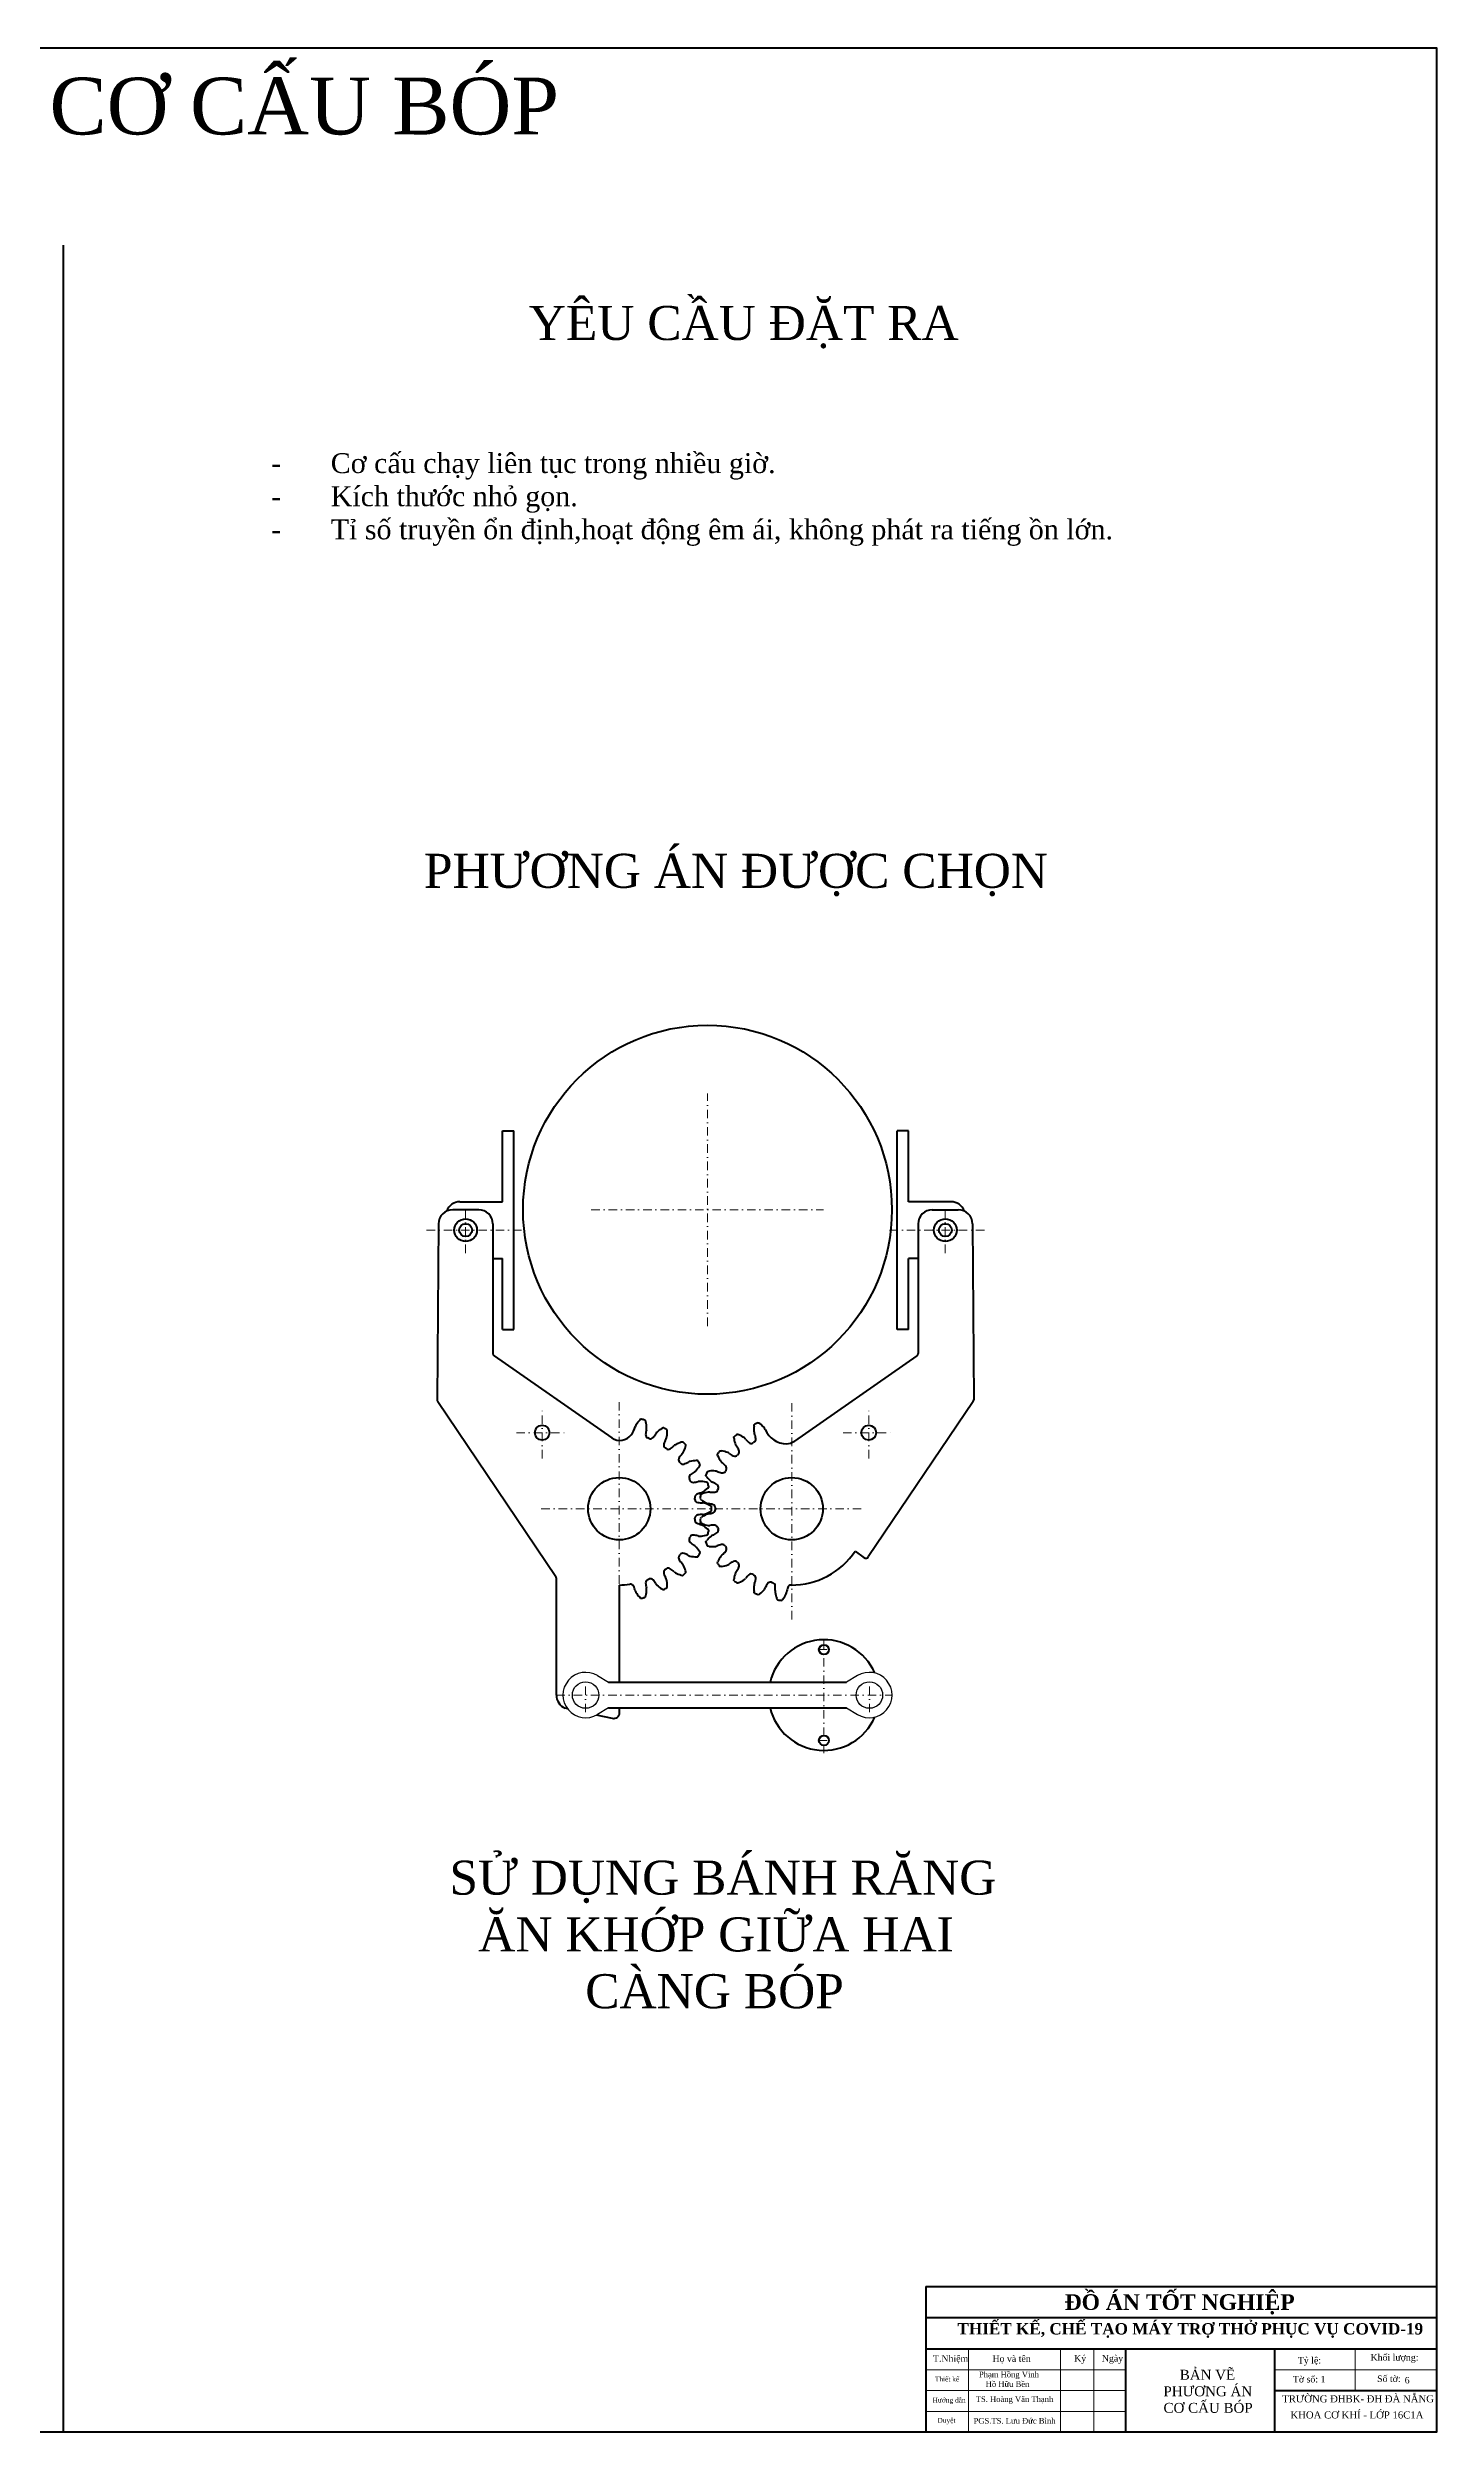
# Model space of a CAD drawing. Header units: inches. Extents: x -122986 to 27550, y -4965 to 6170.
# Drawn here: x 1275 to 1765, y 420 to 1260 of the extents above; entities that cross this region are included whole.
import ezdxf

# ---------------------------------------------------------------- set-up
doc = ezdxf.new("R2010")
doc.units = ezdxf.units.IN
doc.header["$LTSCALE"] = 2
doc.header["$MEASUREMENT"] = 0
doc.linetypes.add('DASHDOT', pattern=[1, 0.5, -0.25, 0, -0.25])
for name, color, linetype, lineweight in [('1 Đường Tâm', 50, 'DASHDOT', 9), ('1 Đậm', 7, 'Continuous', 50), ('đường nhạt', 5, 'Continuous', 25), ('đậm', 7, 'Continuous', 50)]:
    doc.layers.add(name, color=color, linetype=linetype, lineweight=lineweight)
doc.layers.add('d-manh', color=2, linetype='Continuous')
doc.styles.add('SON', font='times.ttf')
doc.styles.add('TCVN', font='times.ttf', dxfattribs={"height": 2.5})
doc.styles.add('vn', font='VTIMEN.TTF', dxfattribs={"height": 4})

msp = doc.modelspace()

# ---------------------------------------------------------------- linework, layer by layer
at = {"lineweight": 20, "ltscale": 2}
for p, q in [((1599.965, 420.42), (1599.965, 449.795)), ((1632.383, 420.42), (1632.383, 449.795)), ((1644.087, 420.42), (1644.087, 449.795)), ((1736.187, 435.107), (1736.187, 449.795)), ((1584.821, 442.451), (1655.333, 442.451)), ((1707.929, 442.451), (1764.821, 442.451)), ((1584.821, 435.107), (1655.333, 435.107)), ((1584.821, 427.764), (1655.333, 427.764))]:
    msp.add_line(p, q, dxfattribs=at)
at = {"layer": '1 Đường Tâm', "lineweight": 9, "ltscale": 3}
for p, q in [((1507.891, 810.124), (1507.891, 892.024)), ((1422.652, 835.829), (1422.652, 851.565)), ((1466.941, 851.074), (1548.841, 851.074)), ((1591.738, 835.829), (1591.738, 851.565)), ((1408.854, 843.892), (1442.721, 843.892)), ((1605.535, 843.892), (1571.669, 843.892)), ((1449.632, 763.454), (1449.632, 781.631)), ((1476.821, 783.327), (1476.794, 715.22)), ((1537.598, 706.793), (1537.598, 783.754)), ((1564.758, 763.454), (1564.758, 781.631)), ((1440.544, 772.543), (1458.721, 772.543)), ((1555.669, 772.543), (1573.846, 772.543)), ((1449.321, 745.76), (1563.321, 745.76)), ((1548.956, 659.646), (1548.956, 700.596)), ((1547.119, 696.121), (1550.794, 696.121)), ((1464.956, 674.046), (1464.956, 686.195)), ((1564.956, 674.046), (1564.956, 686.195)), ((1454.598, 680.121), (1572.956, 680.121)), ((1547.119, 664.121), (1550.794, 664.121))]:
    msp.add_line(p, q, dxfattribs=at)
at = {"layer": '1 Đậm', "lineweight": 50}
for p, q in [((1280.821, 1190.811), (1280.821, 420.42)), ((1435.652, 878.892), (1439.652, 878.892)), ((1435.652, 853.892), (1435.652, 878.892)), ((1439.652, 808.892), (1439.652, 878.892)), ((1578.738, 878.892), (1574.738, 878.892)), ((1574.738, 808.892), (1574.738, 878.892)), ((1578.738, 853.892), (1578.738, 878.892)), ((1427.25, 851.074), (1418.077, 851.074)), ((1420.652, 853.892), (1435.652, 853.892)), ((1593.738, 853.892), (1578.738, 853.892)), ((1587.14, 851.074), (1596.313, 851.074)), ((1413.077, 846.107), (1412.623, 784.067)), ((1432.25, 846.074), (1432.262, 800.486)), ((1582.14, 846.074), (1582.128, 800.486)), ((1601.313, 846.107), (1601.767, 784.067)), ((1432.253, 833.892), (1435.652, 833.892)), ((1435.652, 808.892), (1435.652, 833.892)), ((1582.137, 833.892), (1578.738, 833.892)), ((1578.738, 808.892), (1578.738, 833.892)), ((1435.652, 808.892), (1439.652, 808.892)), ((1578.738, 808.892), (1574.738, 808.892)), ((1432.69, 799.667), (1474.178, 770.708)), ((1581.7, 799.667), (1538.569, 769.561)), ((1412.794, 783.499), (1454.419, 721.942)), ((1601.595, 783.499), (1564.584, 728.765)), ((1484.339, 777.257), (1484.008, 776.936)), ((1486.13, 776.367), (1486.004, 776.811)), ((1492.234, 774.23), (1491.831, 774.006)), ((1493.734, 772.907), (1493.726, 773.369)), ((1524.345, 774.887), (1524.412, 775.343)), ((1526.004, 776.002), (1526.374, 775.727)), ((1499.076, 769.263), (1498.629, 769.151)), ((1500.182, 767.598), (1500.295, 768.045)), ((1511.557, 764.358), (1511.387, 764.787)), ((1512.436, 766.154), (1512.895, 766.101)), ((1517.258, 770.464), (1517.205, 770.922)), ((1518.572, 771.971), (1519.001, 771.801)), ((1504.4, 762.695), (1503.939, 762.702)), ((1505.037, 760.799), (1505.262, 761.203)), ((1507.631, 756.984), (1507.356, 757.354)), ((1508.016, 758.946), (1508.472, 759.014)), ((1505.747, 748.845), (1505.386, 749.132)), ((1505.611, 750.84), (1506.034, 751.024)), ((1507.842, 754.972), (1507.399, 755.099)), ((1507.967, 752.976), (1508.288, 753.308)), ((1505.386, 742.388), (1505.747, 742.675)), ((1506.034, 740.497), (1505.611, 740.68)), ((1509.169, 746.622), (1508.773, 746.859)), ((1508.773, 744.662), (1509.169, 744.899)), ((1507.356, 734.166), (1507.631, 734.536)), ((1507.399, 736.422), (1507.842, 736.548)), ((1508.288, 738.213), (1507.967, 738.544)), ((1508.472, 732.507), (1508.016, 732.574)), ((1559.964, 730.86), (1563.166, 728.518)), ((1500.295, 723.475), (1500.182, 723.923)), ((1503.939, 728.818), (1504.4, 728.826)), ((1505.262, 730.318), (1505.037, 730.721)), ((1511.387, 726.734), (1511.557, 727.163)), ((1512.895, 725.42), (1512.436, 725.367)), ((1454.591, 721.382), (1454.598, 680.112)), ((1484.008, 714.584), (1484.339, 714.263)), ((1486.004, 714.709), (1486.13, 715.153)), ((1491.831, 717.514), (1492.234, 717.29)), ((1493.726, 718.152), (1493.734, 718.613)), ((1498.629, 722.369), (1499.076, 722.257)), ((1517.205, 720.598), (1517.258, 721.057)), ((1519.001, 719.719), (1518.572, 719.549)), ((1524.412, 716.177), (1524.345, 716.634)), ((1526.374, 715.793), (1526.004, 715.518)), ((1532.518, 713.773), (1532.335, 714.196)), ((1537.598, 718.885), (1537.37, 718.886)), ((1534.513, 713.909), (1534.226, 713.548))]:
    msp.add_line(p, q, dxfattribs=at)
at = {"layer": '1 Đậm', "lineweight": 50, "ltscale": 15}
for p, q in [((1472.956, 684.621), (1556.956, 684.621)), ((1472.956, 675.621), (1556.956, 675.621)), ((1584.821, 471.827), (1584.821, 420.42))]:
    msp.add_line(p, q, dxfattribs=at)
at = {"layer": '1 Đậm', "lineweight": 50, "ltscale": 0.2}
for p, q in [((1584.821, 471.827), (1764.821, 471.827)), ((1584.821, 460.811), (1764.821, 460.811)), ((1584.821, 449.795), (1764.821, 449.795)), ((1655.333, 420.42), (1655.333, 449.795)), ((1707.929, 420.42), (1707.929, 449.795)), ((1707.929, 435.107), (1764.821, 435.107))]:
    msp.add_line(p, q, dxfattribs=at)
at = {"layer": '1 Đậm', "lineweight": 50}
msp.add_lwpolyline([(576.821, 420.42), (576.821, 1260.42), (1764.821, 1260.42), (1764.821, 420.42), (576.821, 420.42)], close=True, dxfattribs=at)
for points in [[(1484.569, 777.316), (1484.487, 777.322), (1484.409, 777.302), (1484.339, 777.257)], [(1486.004, 776.811), (1485.966, 776.885), (1485.905, 776.944), (1485.834, 776.977)], [(1492.471, 774.228), (1492.394, 774.255), (1492.313, 774.256), (1492.234, 774.23)], [(1493.726, 773.369), (1493.709, 773.45), (1493.665, 773.522), (1493.606, 773.573)], [(1524.412, 775.343), (1524.44, 775.421), (1524.493, 775.487), (1524.558, 775.529)], [(1525.769, 776.031), (1525.849, 776.048), (1525.929, 776.038), (1526.004, 776.002)], [(1499.305, 769.2), (1499.237, 769.246), (1499.159, 769.268), (1499.076, 769.263)], [(1500.295, 768.045), (1500.299, 768.128), (1500.276, 768.209), (1500.231, 768.273)], [(1511.387, 764.787), (1511.372, 764.868), (1511.385, 764.952), (1511.421, 765.021)], [(1512.218, 766.061), (1512.279, 766.115), (1512.354, 766.147), (1512.436, 766.154)], [(1517.205, 770.922), (1517.211, 771.005), (1517.245, 771.082), (1517.298, 771.14)], [(1518.337, 771.938), (1518.41, 771.975), (1518.49, 771.986), (1518.572, 771.971)], [(1504.604, 762.574), (1504.551, 762.636), (1504.481, 762.678), (1504.4, 762.695)], [(1505.262, 761.203), (1505.288, 761.282), (1505.286, 761.366), (1505.259, 761.439)], [(1507.356, 757.354), (1507.32, 757.429), (1507.311, 757.513), (1507.328, 757.59)], [(1507.829, 758.8), (1507.873, 758.869), (1507.937, 758.919), (1508.016, 758.946)], [(1505.468, 750.651), (1505.494, 750.729), (1505.542, 750.794), (1505.611, 750.84)], [(1508.008, 754.803), (1507.973, 754.877), (1507.916, 754.935), (1507.842, 754.972)], [(1508.288, 753.308), (1508.334, 753.377), (1508.354, 753.459), (1508.347, 753.537)], [(1505.611, 740.68), (1505.542, 740.727), (1505.492, 740.795), (1505.468, 740.869)], [(1509.285, 746.415), (1509.27, 746.496), (1509.23, 746.566), (1509.169, 746.622)], [(1509.169, 744.899), (1509.231, 744.954), (1509.271, 745.028), (1509.285, 745.105)], [(1507.328, 733.931), (1507.311, 734.011), (1507.32, 734.091), (1507.356, 734.166)], [(1508.016, 732.574), (1507.937, 732.602), (1507.871, 732.654), (1507.829, 732.72)], [(1507.842, 736.548), (1507.917, 736.586), (1507.975, 736.647), (1508.008, 736.717)], [(1508.347, 737.983), (1508.354, 738.064), (1508.334, 738.143), (1508.288, 738.213)], [(1500.231, 723.247), (1500.277, 723.314), (1500.299, 723.393), (1500.295, 723.475)], [(1504.4, 728.826), (1504.482, 728.843), (1504.554, 728.886), (1504.604, 728.946)], [(1505.259, 730.081), (1505.287, 730.158), (1505.288, 730.239), (1505.262, 730.318)], [(1511.421, 726.499), (1511.384, 726.572), (1511.372, 726.652), (1511.387, 726.734)], [(1512.436, 725.367), (1512.353, 725.373), (1512.276, 725.407), (1512.218, 725.46)], [(1484.339, 714.263), (1484.409, 714.218), (1484.491, 714.198), (1484.569, 714.204)], [(1485.834, 714.544), (1485.908, 714.579), (1485.966, 714.635), (1486.004, 714.709)], [(1492.234, 717.29), (1492.313, 717.264), (1492.398, 717.266), (1492.471, 717.292)], [(1493.606, 717.948), (1493.668, 718.001), (1493.709, 718.07), (1493.726, 718.152)], [(1499.076, 722.257), (1499.16, 722.252), (1499.241, 722.276), (1499.305, 722.321)], [(1517.298, 720.38), (1517.243, 720.441), (1517.211, 720.515), (1517.205, 720.598)], [(1518.572, 719.549), (1518.49, 719.534), (1518.407, 719.547), (1518.337, 719.583)], [(1524.558, 715.991), (1524.49, 716.035), (1524.44, 716.099), (1524.412, 716.177)], [(1526.004, 715.518), (1525.929, 715.482), (1525.845, 715.473), (1525.769, 715.489)], [(1532.707, 713.63), (1532.63, 713.656), (1532.565, 713.704), (1532.518, 713.773)], [(1534.226, 713.548), (1534.163, 713.494), (1534.085, 713.463), (1534.007, 713.459)]]:
    msp.add_lwpolyline(points, dxfattribs=at)
at = {"layer": '1 Đậm', "lineweight": 50, "ltscale": 15}
for points in [[(1476.792, 718.885), (1476.815, 684.621)], [(1458.568, 675.305), (1457.708, 675.493)]]:
    msp.add_lwpolyline(points, dxfattribs=at)
msp.add_lwpolyline([(1476.821, 675.621), (1476.822, 673.787), (1476.822, 673.785, -0.4790018), (1474.393, 671.832), (1468.741, 673.072)], format="xyb", dxfattribs=at)
at = {"layer": '1 Đậm', "lineweight": 50}
for centre, radius in [((1507.891, 851.074), 65), ((1422.652, 843.892), 4), ((1422.652, 843.892), 2.25), ((1591.738, 843.892), 4), ((1591.738, 843.892), 2.25), ((1591.738, 843.892), 2.25), ((1449.632, 772.543), 2.6), ((1564.758, 772.543), 2.6), ((1476.792, 745.76), 10.975), ((1537.598, 745.76), 10.975), ((1548.956, 696.121), 1.75), ((1548.956, 664.121), 1.75)]:
    msp.add_circle(centre, radius, dxfattribs=at)
for centre, radius, start, end in [((1418.077, 846.074), 5, 90, 179.619838), ((1420.652, 848.892), 5, 90, 160.024515), ((1427.25, 846.074), 5, 0, 90), ((1587.14, 846.074), 5, 90, 180), ((1593.738, 848.892), 5, 19.975485, 90), ((1596.313, 846.074), 5, 0.380162, 90), ((1433.262, 800.487), 1, 180.015703, 235.084643), ((1581.128, 800.487), 1, 304.915357, 359.984297), ((1413.623, 784.06), 1, 179.580566, 214.066458), ((1600.767, 784.059), 1, 325.93371, 0.419434), ((1474.67, 776.648), 8, 322.168215, 345.443992), ((1484.392, 774.123), 2.044, 148.74997, 165.443969), ((1490.852, 770.204), 9.6, 135.469382, 148.749999), ((1476.792, 745.76), 32.5, 73.844808, 76.155192), ((1494.073, 771.449), 8, 164.556008, 176.723274), ((1476.837, 773.959), 9.6, 1.250002, 14.530618), ((1484.392, 774.123), 2.044, 344.556031, 1.250034), ((1496.699, 765.732), 9.6, 120.469382, 133.749999), ((1476.792, 745.76), 32.5, 58.844808, 61.155192), ((1484.134, 772.986), 9.6, 346.250001, 359.530618), ((1533.873, 773.711), 9.6, 172.969382, 186.249998), ((1537.598, 745.76), 32.5, 111.344808, 113.655192), ((1520.468, 768.159), 9.6, 38.750001, 52.030618), ((1526.361, 772.889), 2.044, 22.056031, 38.75003), ((1535.67, 776.66), 8, 202.056008, 270.706264), ((1477.04, 774.808), 5, 235.084643, 322.168215), ((1487.334, 771.835), 1.25, 176.723276, 247.986315), ((1476.792, 745.76), 26.875, 67.013685, 67.986315), ((1487.775, 771.652), 1.25, 247.013685, 318.276737), ((1482.737, 776.144), 8, 318.276728, 330.443992), ((1491.474, 771.19), 2.044, 133.749968, 150.443969), ((1493.723, 768.218), 1.25, 161.723276, 232.986315), ((1500.133, 766.101), 8, 149.556008, 161.723274), ((1476.792, 745.76), 26.875, 52.013685, 52.986315), ((1491.474, 771.19), 2.044, 329.556031, 346.250033), ((1494.102, 767.927), 1.25, 232.013685, 303.276738), ((1490.398, 773.57), 8, 303.276729, 315.443992), ((1497.555, 766.524), 2.044, 118.749968, 135.443969), ((1501.19, 759.899), 9.6, 105.469382, 118.749999), ((1504.602, 759.367), 8, 134.556008, 146.723272), ((1497.555, 766.524), 2.044, 314.556031, 331.250033), ((1476.792, 745.76), 32.5, 43.844808, 46.155192), ((1490.93, 770.158), 9.6, 331.250001, 344.530618), ((1537.598, 745.76), 32.5, 141.344808, 143.655192), ((1511.564, 756.593), 9.6, 68.750001, 82.030618), ((1514.302, 763.636), 2.044, 52.056031, 68.750032), ((1520.478, 771.556), 8, 232.056008, 244.223271), ((1517.543, 765.478), 1.25, 244.223262, 315.486315), ((1526.765, 771.795), 9.6, 187.969382, 201.249999), ((1537.598, 745.76), 32.5, 126.344808, 128.655192), ((1519.723, 769.056), 2.044, 201.249967, 217.943969), ((1511.802, 762.88), 8, 25.776726, 37.943992), ((1537.598, 745.76), 26.875, 134.513685, 135.486315), ((1517.88, 765.816), 1.25, 314.513685, 25.776724), ((1515.255, 762.962), 9.6, 53.750001, 67.030618), ((1519.723, 769.056), 2.044, 37.056031, 53.750032), ((1527.738, 775.108), 8, 217.056008, 229.223272), ((1523.33, 769.997), 1.25, 229.223263, 300.486315), ((1537.598, 745.76), 26.875, 119.513685, 120.486315), ((1526.361, 772.889), 2.044, 186.249966, 202.943969), ((1523.743, 770.236), 1.25, 299.513685, 10.776724), ((1517.112, 768.973), 8, 10.776726, 22.943992), ((1535.707, 773.661), 5, 270.706264, 304.915357), ((1498.959, 763.07), 1.25, 146.723265, 217.986315), ((1476.792, 745.76), 26.875, 37.013685, 37.986315), ((1499.249, 762.692), 1.25, 217.013685, 288.276738), ((1497.132, 769.101), 8, 288.276728, 300.443992), ((1502.221, 760.442), 2.044, 103.749968, 120.443969), ((1502.683, 756.743), 1.25, 131.723265, 202.986315), ((1476.792, 745.76), 26.875, 22.013685, 22.986315), ((1504.018, 753.102), 9.6, 90.469382, 103.749999), ((1507.176, 751.705), 8, 119.556008, 131.723272), ((1502.221, 760.442), 2.044, 299.556031, 316.250036), ((1496.763, 765.667), 9.6, 316.250002, 329.530618), ((1476.792, 745.76), 32.5, 28.844808, 31.155192), ((1537.598, 745.76), 32.5, 156.344808, 158.655192), ((1515.199, 762.89), 9.6, 217.969382, 231.249998), ((1509.647, 749.486), 9.6, 83.750001, 97.030618), ((1510.47, 756.997), 2.044, 67.056031, 83.750032), ((1514.385, 766.246), 8, 247.056008, 259.223272), ((1520.396, 768.104), 9.6, 202.969382, 216.249999), ((1514.302, 763.636), 2.044, 216.249967, 232.943969), ((1513.123, 759.615), 1.25, 259.223262, 330.486315), ((1508.25, 755.62), 8, 40.776728, 52.943992), ((1537.598, 745.76), 26.875, 149.513685, 150.486315), ((1513.362, 760.029), 1.25, 329.513685, 40.776735), ((1502.866, 756.302), 1.25, 202.013685, 273.276738), ((1502.48, 763.041), 8, 273.276728, 285.443992), ((1504.644, 749.668), 1.25, 116.723276, 187.986315), ((1476.792, 745.76), 26.875, 7.013685, 7.986315), ((1504.706, 749.194), 1.25, 187.013685, 258.276738), ((1507.679, 743.639), 8, 104.556008, 116.723274), ((1506.078, 755.804), 8, 258.276729, 270.443992), ((1505.155, 753.36), 2.044, 88.749967, 105.443969), ((1504.99, 745.806), 9.6, 75.469382, 88.749999), ((1537.598, 745.76), 32.5, 171.344808, 173.655192), ((1505.155, 753.36), 2.044, 284.556031, 301.250034), ((1511.529, 756.509), 9.6, 232.969382, 246.249998), ((1509.635, 742.125), 9.6, 98.750001, 112.030618), ((1506.156, 745.76), 2.044, 73.749967, 90.443969), ((1501.235, 759.82), 9.6, 301.250002, 314.530618), ((1504.041, 738.506), 9.6, 60.469382, 73.749999), ((1508.486, 749.593), 2.044, 246.249966, 262.943969), ((1476.792, 745.76), 32.5, 13.844808, 16.155192), ((1508.486, 749.593), 2.044, 82.056031, 98.750033), ((1509.874, 759.54), 8, 262.056008, 274.223272), ((1510.47, 756.997), 2.044, 231.249964, 247.943969), ((1506.698, 747.689), 8, 55.776728, 67.943992), ((1510.371, 752.809), 1.25, 274.223262, 345.486315), ((1510.494, 753.27), 1.25, 344.513685, 55.776735), ((1537.598, 745.76), 26.875, 164.513685, 165.486315), ((1504.644, 741.853), 1.25, 172.013685, 243.276739), ((1476.792, 745.76), 26.875, 352.013685, 352.986315), ((1504.706, 742.326), 1.25, 101.723265, 172.986315), ((1507.679, 747.882), 8, 243.276729, 255.443992), ((1506.078, 735.717), 8, 89.556008, 101.723272), ((1537.598, 745.76), 32.5, 186.344808, 188.655192), ((1505.155, 738.16), 2.044, 58.749968, 75.443969), ((1511.529, 735.011), 9.6, 113.750001, 127.030618), ((1509.635, 749.396), 9.6, 247.969382, 261.249998), ((1506.156, 745.76), 2.044, 269.556031, 286.250034), ((1501.235, 731.7), 9.6, 45.469382, 58.749999), ((1504.041, 753.015), 9.6, 286.250002, 299.530618), ((1508.486, 741.927), 2.044, 97.056031, 113.750033), ((1508.486, 741.927), 2.044, 261.249966, 277.943969), ((1507.252, 739.625), 8, 70.776726, 82.943992), ((1507.252, 751.895), 8, 277.056008, 289.223271), ((1509.874, 731.98), 8, 85.776728, 97.943992), ((1476.792, 745.76), 32.5, 358.844808, 1.155192), ((1509.474, 745.999), 1.25, 359.513685, 70.776724), ((1509.474, 745.521), 1.25, 289.223262, 0.486315), ((1510.371, 738.712), 1.25, 14.513685, 85.776735), ((1537.598, 745.76), 26.875, 179.513685, 180.486315), ((1502.683, 734.777), 1.25, 157.013685, 228.276738), ((1476.792, 745.76), 26.875, 337.013685, 337.986315), ((1502.866, 735.218), 1.25, 86.72327, 157.986315), ((1507.176, 739.815), 8, 228.276729, 240.443992), ((1502.48, 728.479), 8, 74.556008, 86.723273), ((1502.221, 731.078), 2.044, 43.749966, 60.443969), ((1496.763, 725.853), 9.6, 30.469382, 43.749999), ((1505.155, 738.16), 2.044, 254.556031, 271.250034), ((1504.99, 745.715), 9.6, 271.250002, 284.530618), ((1537.598, 745.76), 32.5, 201.344808, 203.655192), ((1515.199, 728.63), 9.6, 128.750001, 142.030618), ((1476.792, 745.76), 32.5, 343.844808, 346.155192), ((1509.647, 742.034), 9.6, 262.969382, 276.249998), ((1510.47, 734.523), 2.044, 112.056031, 128.750032), ((1506.698, 743.832), 8, 292.056008, 304.223271), ((1510.47, 734.523), 2.044, 276.249966, 292.943969), ((1510.494, 738.251), 1.25, 304.223261, 15.486315), ((1514.385, 725.274), 8, 100.776727, 112.943992), ((1537.598, 745.76), 26.875, 194.513685, 195.486315), ((1513.123, 731.905), 1.25, 29.513685, 100.77673), ((1537.598, 745.76), 26.875, 209.513685, 210.486315), ((1513.362, 731.491), 1.25, 319.223262, 30.486315), ((1537.598, 745.76), 26.875, 269.513685, 326.328125), ((1493.723, 723.303), 1.25, 127.013685, 198.27674), ((1500.133, 725.419), 8, 198.276729, 210.443992), ((1476.792, 745.76), 26.875, 307.013685, 307.986315), ((1494.102, 723.593), 1.25, 56.723265, 127.986315), ((1490.398, 717.95), 8, 44.556008, 56.723272), ((1497.555, 724.997), 2.044, 224.556031, 241.250034), ((1501.19, 731.622), 9.6, 241.250002, 254.530618), ((1498.959, 728.45), 1.25, 142.013685, 213.276739), ((1504.602, 732.154), 8, 213.276729, 225.443992), ((1476.792, 745.76), 26.875, 322.013685, 322.986315), ((1499.249, 728.829), 1.25, 71.723265, 142.986315), ((1497.555, 724.997), 2.044, 28.749967, 45.443969), ((1476.792, 745.76), 32.5, 313.844808, 316.155192), ((1490.93, 721.362), 9.6, 15.469382, 28.749999), ((1497.132, 722.419), 8, 59.556008, 71.723272), ((1502.221, 731.078), 2.044, 239.556031, 256.250034), ((1504.018, 738.418), 9.6, 256.250002, 269.530618), ((1476.792, 745.76), 32.5, 328.844808, 331.155192), ((1537.598, 745.76), 32.5, 216.344808, 218.655192), ((1520.396, 723.417), 9.6, 143.750001, 157.030618), ((1514.302, 727.885), 2.044, 127.056031, 143.750034), ((1511.564, 734.927), 9.6, 277.969382, 291.249998), ((1508.25, 735.9), 8, 307.056008, 319.223271), ((1514.302, 727.885), 2.044, 291.249966, 307.943969), ((1520.478, 719.964), 8, 115.776728, 127.943992), ((1517.543, 726.042), 1.25, 44.513685, 115.776735), ((1526.765, 719.726), 9.6, 158.750001, 172.030618), ((1519.723, 722.464), 2.044, 142.056031, 158.750033), ((1511.802, 728.64), 8, 322.056008, 334.223271), ((1537.598, 745.76), 26.875, 224.513685, 225.486315), ((1517.88, 725.705), 1.25, 334.223261, 45.486315), ((1527.738, 716.412), 8, 130.776728, 142.943992), ((1523.33, 721.523), 1.25, 59.513685, 130.776735), ((1537.598, 745.76), 26.875, 239.513685, 240.486315), ((1563.756, 729.325), 1, 233.814981, 325.93371), ((1453.591, 721.382), 1, 0.009489, 34.066458), ((1476.792, 745.76), 26.875, 270, 277.986315), ((1480.699, 717.908), 1.25, 26.723265, 97.986315), ((1474.67, 714.873), 8, 14.556008, 26.723272), ((1484.392, 717.397), 2.044, 194.556031, 211.250034), ((1490.852, 721.317), 9.6, 211.250002, 224.530618), ((1476.792, 745.76), 32.5, 283.844808, 286.155192), ((1487.334, 719.686), 1.25, 112.013685, 183.27674), ((1494.073, 720.071), 8, 183.276729, 195.443992), ((1476.837, 717.562), 9.6, 345.469382, 358.749999), ((1484.392, 717.397), 2.044, 358.749966, 15.443969), ((1476.792, 745.76), 26.875, 292.013685, 292.986315), ((1487.775, 719.868), 1.25, 41.723265, 112.986315), ((1482.737, 715.376), 8, 29.556008, 41.723272), ((1491.474, 720.33), 2.044, 209.556031, 226.250036), ((1496.699, 725.789), 9.6, 226.250002, 239.530618), ((1476.792, 745.76), 32.5, 298.844808, 301.155192), ((1491.474, 720.33), 2.044, 13.749966, 30.443969), ((1484.134, 718.534), 9.6, 0.469382, 13.749999), ((1537.598, 745.76), 32.5, 231.344808, 233.655192), ((1515.255, 728.558), 9.6, 292.969382, 306.249998), ((1519.723, 722.464), 2.044, 306.249966, 322.943969), ((1533.873, 717.809), 9.6, 173.750001, 187.030618), ((1526.361, 718.632), 2.044, 157.056031, 173.750034), ((1523.743, 721.285), 1.25, 349.22326, 60.486315), ((1517.112, 722.547), 8, 337.056008, 349.223271), ((1537.598, 745.76), 32.5, 246.344808, 248.655192), ((1520.468, 723.361), 9.6, 307.969382, 321.249998), ((1526.361, 718.632), 2.044, 321.249964, 337.943969), ((1535.67, 714.86), 8, 145.776728, 157.943992), ((1530.089, 718.656), 1.25, 74.513685, 145.776735), ((1537.598, 745.76), 26.875, 254.513685, 255.486315), ((1530.55, 718.533), 1.25, 4.22326, 75.486315), ((1533.765, 716.648), 2.044, 172.056031, 188.750034), ((1523.818, 718.036), 8, 352.056008, 4.223271), ((1541.234, 717.797), 9.6, 188.750001, 202.030618), ((1526.849, 719.691), 9.6, 322.969382, 336.249998), ((1533.765, 716.648), 2.044, 336.249966, 352.943969), ((1543.733, 715.414), 8, 160.776728, 172.943992), ((1537.36, 717.636), 1.25, 89.513685, 160.776735), ((1537.598, 745.76), 32.5, 261.344808, 263.655192), ((1548.956, 680.121), 19.5, 23.498961, 166.657636), ((1459.62, 680.114), 5, 180, 247.525751), ((1548.956, 680.121), 19.5, 193.342364, 336.501039)]:
    msp.add_arc(centre, radius, start, end, dxfattribs=at)
at = {"layer": 'đậm', "lineweight": 30}
for p, q in [((1469.11, 686.957), (1472.956, 684.621)), ((1560.802, 686.957), (1556.956, 684.621)), ((1472.956, 675.621), (1469.11, 673.284)), ((1556.956, 675.621), (1560.802, 673.284))]:
    msp.add_line(p, q, dxfattribs=at)
for centre in [(1464.956, 680.121), (1564.956, 680.121)]:
    msp.add_circle(centre, 4.675, dxfattribs=at)
for centre, start, end in [((1464.956, 680.121), 58.715507, 301.284493), ((1564.956, 680.121), 238.715507, 121.284493)]:
    msp.add_arc(centre, 8, start, end, dxfattribs=at)

# ---------------------------------------------------------------- texts
at = {"attachment_point": 1}
for s, width, heights, insert, char_height in [('{\\fTimes New Roman|b0|i0|c0|p18;LỰA CHỌN PHƯƠNG ÁN CƠ CẤU BÓP}', 596.01305, [0], (925.324, 1249.883), 20), ('{\\fTimes New Roman|b0|i0|c0|p18;YÊU CẦU ĐẶT RA}', 155.31792, [0], (1444.914, 1169.455), 12), ('\\pi-21,l29.398,t29.398;{\\fTimes New Roman TUR|b0|i0|c0|p18;-^ICơ cấu chạy liên tục trong nhiều giờ.\\H1.5658x; \\H0.63866x;\\P-^IK\\fTimes New Roman TUR|b0|i0|c163|p18;ích thư\\fTimes New Roman TUR|b0|i0|c0|p18;ớc nhỏ gọn.\\H2.3081x; \\H0.43325x;\\P-^ITỉ số truyền ổn định,hoạt động êm ái, không phát ra tiếng ồn lớn.\\H2.2241x; }', 553.91263, [214.239], (1345.7, 1117.574), 7), ('\\pt132;{\\fTimes New Roman|b0|i0|c0|p18;PHƯƠNG ÁN ĐƯỢC CHỌN}', 240.10487, [0], (1407.961, 976.472), 12), ('\\pi2.29222;{\\fTimes New Roman|b1|i0|c0|p18; \\fTimes New Roman|b0|i0|c0|p18;SỬ DỤNG BÁNH RĂNG \\P\\pi16.98772;ĂN KHỚP GIỮA HAI \\P\\pi54.70942;CÀNG BÓP}', 197.26023, [0], (1410.102, 621.812), 12)]:
    msp.add_mtext_dynamic_manual_height_columns(s, width=width, gutter_width=17.5, heights=heights, dxfattribs=dict(at, insert=insert, char_height=char_height))
at = {"lineweight": 20, "ltscale": 2, "style": 'vn'}
for s, insert, char_height, width, attachment_point in [('{\\fTimes New Roman|b1|i0|c0|p18;ĐỒ ÁN TỐT NGHIỆP}', (1674.335, 465.476), 5.50789, 165.23678, 5), ('\\A1;\\pi8.97362;{\\fTimes New Roman|b1|i0|c0|p18;THIẾT KẾ\\fTimes New Roman|b1|i0|c163|p18;, CHẾ TẠO \\fTimes New Roman|b1|i0|c0|p18;MÁY TRỢ THỞ PHỤC VỤ COVID-19}', (1587.04, 458.878), 4, 178.33453, 1), ('{\\fTimes New Roman|b0|i0|c0|p18;T.Nhiệm}', (1593.597, 446.123), 2.29496, 13.76973, 5), ('{\\fTimes New Roman|b0|i0|c0|p18;Họ và tên}', (1615.1, 446.083), 2.29496, 22.94955, 5), ('{\\fTimes New Roman|b0|i0|c0|p18;Ký}', (1639.268, 446.123), 2.29496, 13.76973, 5), ('{\\fTimes New Roman|b0|i0|c0|p18;Tỷ lệ: }', (1720.083, 445.418), 2.29496, 17.0612, 5), ('{\\fTimes New Roman|b0|i0|c0|p18;Khối lượng:}', (1750.073, 446.437), 2.29496, 16.29283, 5), ('{\\fTimes New Roman|b0|i0|c0|p18;Thiết kế}', (1592.333, 439.175), 1.7, 13.76973, 5), ('{\\fTimes New Roman|b0|i0|c0|p18;Tờ số: 1 }', (1719.993, 439.104), 2.29496, 13.76973, 5), ('{\\fTimes New Roman|b0|i0|c0|p18;Số tờ:  }', (1748.101, 439.268), 2.29496, 13.76973, 5), ('{\\fTimes New Roman|b0|i0|c0|p18;6 }', (1754.537, 438.77), 2.29496, 13.76973, 5), ('{\\fTimes New Roman|b0|i0|c0|p18;Hướng dẫn}', (1593.085, 431.48), 1.7, 13.76973, 5), ('{\\fTimes New Roman|b0|i0|c0|p18;Duyệt}', (1592.152, 424.367), 1.7, 13.76973, 5)]:
    msp.add_mtext(s, dxfattribs=dict(at, insert=insert, char_height=char_height, width=width, attachment_point=attachment_point))
at = {"lineweight": 50, "ltscale": 2, "insert": (1650.669, 446.123), "char_height": 2.29496, "width": 13.76973, "attachment_point": 5, "style": 'vn'}
msp.add_mtext('{\\fTimes New Roman|b0|i0|c0|p18;Ngày}', dxfattribs=at)
at = {"layer": 'd-manh', "lineweight": 25, "char_height": 2, "attachment_point": 5, "style": 'SON'}
for s, insert, width in [('Phạm Hồng Vinh', (1614.164, 440.482), 31.46391), ('Hồ Hữu Bền', (1613.677, 437.402), 31.46391), ('TS. Hoàng Văn Thạnh', (1616.125, 431.78), 36.08725), ('PGS.TS. Lưu Đức Bình', (1616.125, 424.436), 36.08725)]:
    msp.add_mtext(s, dxfattribs=dict(at, insert=insert, width=width))
at = {"layer": 'đường nhạt', "ltscale": 0.2, "insert": (1644.087, 442.451), "char_height": 3.5, "attachment_point": 1, "style": 'TCVN'}
msp.add_mtext_dynamic_manual_height_columns('\\pi30.29804;BẢN VẼ\\P\\pi24.53705;PHƯƠNG ÁN\\P\\pi24.56228;CƠ CẤU BÓP', width=79.48397, gutter_width=12.5, heights=[38.27], dxfattribs=at)
at = {"layer": 'đường nhạt', "ltscale": 0.2, "char_height": 2.5, "width": 102.57599, "attachment_point": 1, "style": 'TCVN'}
for s, insert in [('{\\fTimes New Roman|b0|i0|c186|p18;TR}Ư{\\fTimes New Roman|b0|i0|c186|p18;ỜNG ĐH}BK- ĐH {\\fTimes New Roman|b0|i0|c186|p18;ĐÀ NẴNG}', (1710.491, 433.462)), ('KHOA CƠ KHÍ - LỚP 16C1A', (1713.388, 427.796))]:
    msp.add_mtext(s, dxfattribs=dict(at, insert=insert))

doc.saveas('drawing.dxf')
